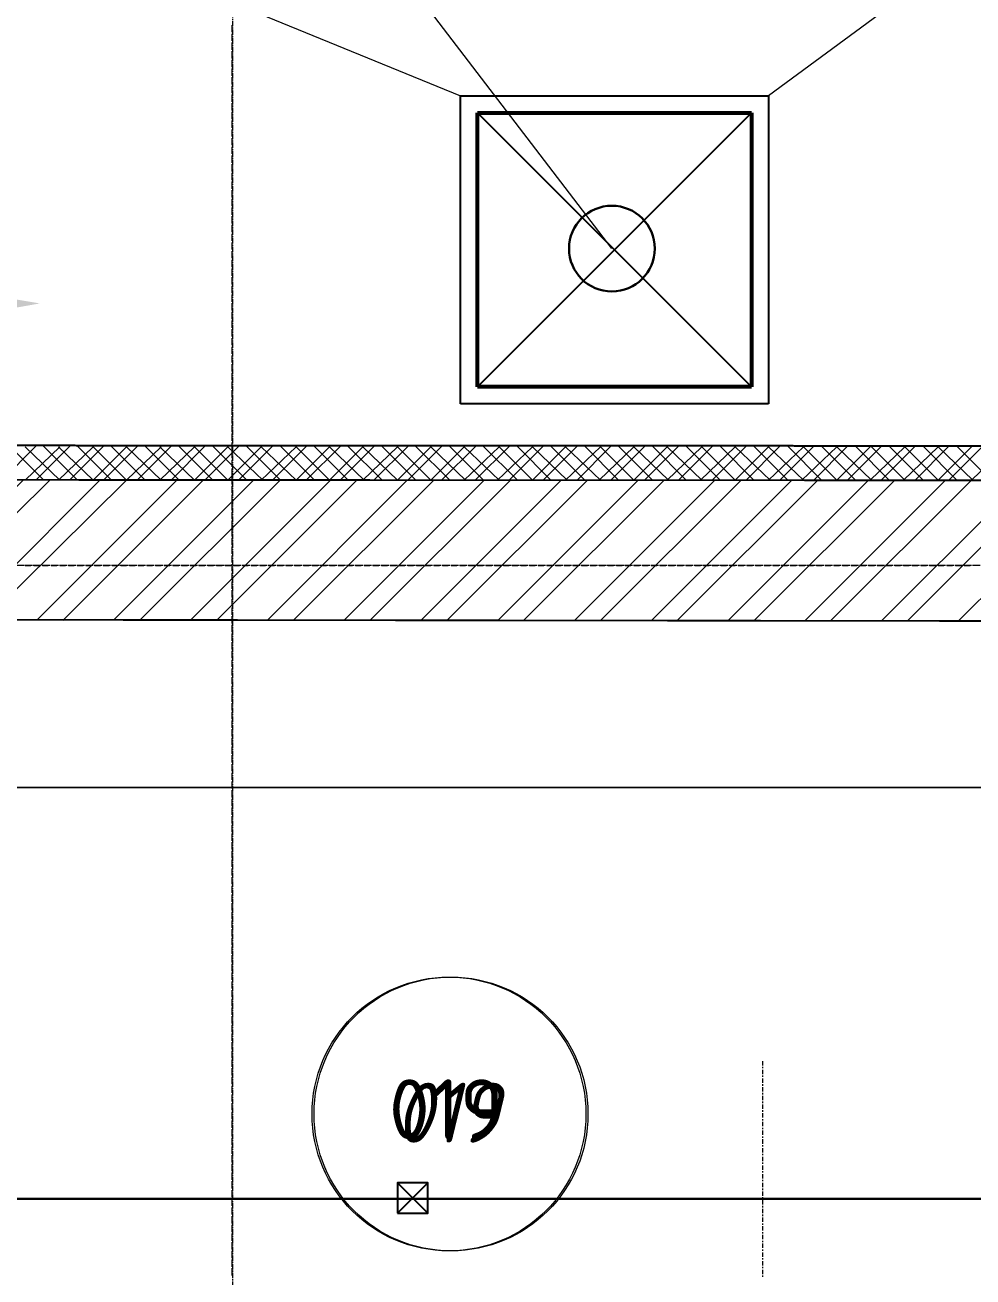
# Model space of a CAD drawing. Header units: millimetres. Extents: x -10178924 to 11692288, y -947381 to 58396.
# Drawn here: x 750201 to 752970, y -821520 to -817862 of the extents above; entities that cross this region are included whole.
import ezdxf

# ---------------------------------------------------------------- set-up
doc = ezdxf.new("R2010")
doc.units = ezdxf.units.MM
doc.linetypes.add('осевая', pattern=[50.8, 31.75, -6.35, 6.35, -6.35])
for name, color, linetype, lineweight in [('_0', 7, 'Continuous', 25), ('_канализация', 7, 'Continuous', 70), ('_шахты ВК', 8, 'Continuous', 53), ('PDF _0', 7, 'Continuous', 9), ('PDF _Разрезы', 7, 'Continuous', 9), ('PDF _Текст', 7, 'Continuous', 5), ('Отделка СТЕН', 6, 'Continuous', 13), ('Размеры осевые', 153, 'Continuous', 9), ('ТХ_Оборудование', 250, 'Continuous', 18), ('ШТРИХОВКА', 252, 'Continuous', 15)]:
    doc.layers.add(name, color=color, linetype=linetype, lineweight=lineweight)
for name, color, linetype in [('_надписи канализация', 7, 'Continuous'), ('PDF _PDF _Марки помещений', 5, 'Continuous'), ('PDF _PDF _Разрезы', 7, 'Continuous'), ('PDF _ВК_В1', 5, 'Continuous'), ('PDF _Марки помещений', 5, 'Continuous'), ('PDF _Отделка СТЕН', 6, 'Continuous'), ('PDF _Стены внутр.1', 7, 'Continuous'), ('ИОС_Приямки ВК', 250, 'Continuous'), ('Стены внутр.1', 7, 'Continuous')]:
    doc.layers.add(name, color=color, linetype=linetype)
doc.layers.add('PDF _Размеры осевые', color=7, linetype='Continuous', true_color=0x5d6970)
doc.layers.add('PDF _штриховка', color=7, linetype='Continuous', true_color=0x95834a)
doc.styles.add('ISOCPEUR', font='isocpeui.ttf', dxfattribs={"width": 0.9})
doc.styles.add('PDF ISOCPEUR', font='isocpeur.ttf')

# ---------------------------------------------------------------- blocks, each defined once
blk = doc.blocks.new('A$C5282721b')
at = {"layer": 'Отделка СТЕН', "true_color": 0x000000, "transparency": 33554687}
h = blk.add_hatch(dxfattribs=at)
h.set_pattern_fill('ANSI37', color=18, scale=22, angle=-90)
h.set_pattern_definition([(315, (-17446.33, 108538.816), (49.39141, 49.39141), []), (45, (-17446.33, 108538.816), (-49.39141, 49.39141), [])])
h.paths.add_polyline_path([(26592.373, -32428.119), (25753.823, -32428.119), (17403.142, -32428.119), (17403.142, -38395.958), (26591.954, -38400.464), (26591.961, -38300.463), (17503.142, -38296.007), (17503.142, -32528.119), (25753.823, -32528.119), (26592.366, -32528.119)])
h.paths.add_polyline_path([(28638.33, -32428.119), (27792.557, -32428.119), (26592.373, -32428.119), (26592.366, -32528.119), (28638.33, -32528.119)])
h.paths.add_polyline_path([(36484.836, -38082.681), (36383.118, -38082.906), (36381.494, -38305.263), (26591.961, -38300.463), (26591.954, -38400.464), (36480.32, -38405.312)])
at = {"layer": 'ШТРИХОВКА', "ltscale": 100, "true_color": 0x000000, "transparency": 33554687}
h = blk.add_hatch(dxfattribs=at)
h.set_pattern_fill('ANSI31', color=18, scale=50)
h.set_pattern_definition([(45, (-79853.19, 25128.16), (-112.2532, 112.2532), [])])
edge = h.paths.add_edge_path()
edge.add_line((36498.921, -37009.188), (36898.882, -37014.787))
edge.add_line((36898.882, -37014.787), (36964.029, -32428.119))
edge.add_line((36964.029, -32428.119), (37032.722, -32428.119))
edge.add_line((37032.722, -32428.119), (37032.722, -30586.036))
edge.add_line((37032.722, -30586.036), (38904.657, -30586.036))
edge.add_line((38904.657, -30586.036), (38902.425, -30898.17))
edge.add_line((38902.425, -30898.17), (39152.455, -30898.17))
edge.add_line((39152.455, -30898.17), (39154.793, -30586.036))
edge.add_line((39154.793, -30586.036), (41035.118, -30586.036))
edge.add_line((41035.118, -30586.036), (41035.118, -30412.839))
edge.add_line((41035.118, -30412.839), (41035.118, -30026.036))
edge.add_line((41035.118, -30026.036), (36472.722, -30026.036))
edge.add_line((36472.722, -30026.036), (36472.722, -31868.119))
edge.add_line((36472.722, -31868.119), (30542.101, -31868.119))
edge.add_line((30542.101, -31868.119), (30542.101, -32424.051))
edge.add_line((30542.101, -32424.051), (36563.99, -32428.119))
edge.add_line((36563.99, -32428.119), (36498.921, -37066.477))
h.paths.add_polyline_path([(25192.811, -31868.119), (17563.142, -31868.119), (17563.142, -30066.63), (12841.199, -30066.63), (12841.199, -31868.119), (7024.898, -31868.119), (7024.898, -31969.641), (7024.898, -32428.119), (13001.199, -32428.119), (13001.199, -38443.071), (10379.676, -38473.857), (10379.676, -38873.885), (13001.199, -38843.098), (13401.199, -38838.401), (13401.199, -32428.119), (13401.199, -30626.63), (17003.142, -30626.63), (17003.142, -32428.119), (17003.142, -38795.762), (36871.442, -38820.294), (36872.104, -38529.718), (36884.044, -38081.988), (36484.836, -38082.681), (36480.32, -38405.312), (17403.142, -38395.958), (17403.142, -32428.119), (25753.823, -32428.119), (25753.823, -31968.119)])
at = {"color": 18, "lineweight": 0, "ltscale": 100, "true_color": 0x000000, "transparency": 33554687}
for p, q in [((17503.142, -32528.119), (29114.197, -37278.249)), ((17503.142, -32528.119), (29114.197, -37278.249)), ((36462.577, -32528.119), (30014.197, -37278.249)), ((36462.577, -32528.119), (30014.197, -37278.249))]:
    blk.add_line(p, q, dxfattribs=at)
at = {"layer": '_0', "color": 250, "transparency": 33554687}
for p, q in [((29114.197, -37278.249), (30014.197, -37278.249)), ((29114.197, -38178.249), (29114.197, -37278.249)), ((30014.197, -37278.249), (30014.197, -38178.249)), ((29164.197, -37328.249), (29964.197, -37328.249)), ((29164.197, -38128.249), (29164.197, -37328.249)), ((29164.197, -38128.249), (29964.197, -37328.249)), ((29164.197, -37328.249), (29964.197, -38128.249)), ((29964.197, -37328.249), (29964.197, -38128.249)), ((29964.197, -38128.249), (29164.197, -38128.249)), ((30014.197, -38178.249), (29114.197, -38178.249))]:
    blk.add_line(p, q, dxfattribs=at)
at = {"layer": '_0', "transparency": 33554687}
for p, q in [((29164.197, -37328.249), (29964.197, -37328.249)), ((29164.197, -38128.249), (29164.197, -37328.249)), ((29164.197, -37328.249), (29964.197, -37328.249)), ((29164.197, -38128.249), (29164.197, -37328.249)), ((29164.197, -37328.249), (29964.197, -37328.249)), ((29164.197, -38128.249), (29164.197, -37328.249)), ((29964.197, -37328.249), (29964.197, -38128.249)), ((29964.197, -37328.249), (29964.197, -38128.249)), ((29964.197, -37328.249), (29964.197, -38128.249)), ((29964.197, -38128.249), (29164.197, -38128.249)), ((29964.197, -38128.249), (29164.197, -38128.249)), ((29964.197, -38128.249), (29164.197, -38128.249)), ((29964.197, -38128.249), (29164.197, -38128.249)), ((29964.197, -38128.249), (29164.197, -38128.249))]:
    blk.add_line(p, q, dxfattribs=at)
at = {"layer": '_0', "color": 8, "transparency": 33554687}
for p, q in [((29164.197, -37328.249), (29964.197, -37328.249)), ((29164.197, -38128.249), (29164.197, -37328.249)), ((29164.197, -37328.249), (29964.197, -37328.249)), ((29164.197, -38128.249), (29164.197, -37328.249)), ((29964.197, -37328.249), (29964.197, -38128.249)), ((29964.197, -37328.249), (29964.197, -38128.249)), ((29964.197, -38128.249), (29164.197, -38128.249)), ((29964.197, -38128.249), (29164.197, -38128.249))]:
    blk.add_line(p, q, dxfattribs=at)
at = {"layer": '_канализация', "color": 7, "lineweight": 30, "ltscale": 100, "transparency": 33554687}
blk.add_circle((29556.862, -37724.846), 125.235, dxfattribs=at)
blk.add_circle((29556.862, -37724.846), 125.235, dxfattribs=at)
blk.add_circle((29556.862, -37724.846), 125.235, dxfattribs=at)
blk.add_circle((29556.862, -37724.846), 125.235, dxfattribs=at)
blk.add_circle((29556.862, -37724.846), 125.235, dxfattribs=at)
blk.add_circle((29556.862, -37724.846), 125.235, dxfattribs=at)
at = {"layer": '_надписи канализация', "transparency": 33554687}
blk.add_line((29964.197, -38128.249), (29164.197, -38128.249), dxfattribs=at)
blk.add_line((29964.197, -38128.249), (29164.197, -38128.249), dxfattribs=at)
blk.add_line((29964.197, -38128.249), (29164.197, -38128.249), dxfattribs=at)
blk.add_line((29964.197, -38128.249), (29164.197, -38128.249), dxfattribs=at)
at = {"layer": '_надписи канализация', "linetype": 'ByBlock', "lineweight": 13, "transparency": 33554687}
blk.add_lwpolyline([(29556.862, -37724.846), (26752.134, -34058.249)], dxfattribs=at)
blk.add_lwpolyline([(29556.862, -37724.846), (26752.134, -34058.249)], dxfattribs=at)
at = {"layer": '_шахты ВК', "transparency": 33554687}
for p, q in [((29164.197, -37328.249), (29964.197, -37328.249)), ((29164.197, -38128.249), (29164.197, -37328.249)), ((29164.197, -37328.249), (29964.197, -37328.249)), ((29164.197, -38128.249), (29164.197, -37328.249)), ((29164.197, -37328.249), (29964.197, -37328.249)), ((29164.197, -38128.249), (29164.197, -37328.249)), ((29164.197, -37328.249), (29964.197, -37328.249)), ((29164.197, -38128.249), (29164.197, -37328.249)), ((29964.197, -37328.249), (29964.197, -38128.249)), ((29964.197, -37328.249), (29964.197, -38128.249)), ((29964.197, -37328.249), (29964.197, -38128.249)), ((29964.197, -37328.249), (29964.197, -38128.249)), ((29964.197, -38128.249), (29164.197, -38128.249)), ((29964.197, -38128.249), (29164.197, -38128.249)), ((29964.197, -38128.249), (29164.197, -38128.249)), ((29964.197, -38128.249), (29164.197, -38128.249)), ((29964.197, -38128.249), (29164.197, -38128.249)), ((29964.197, -38128.249), (29164.197, -38128.249)), ((29964.197, -38128.249), (29164.197, -38128.249)), ((29964.197, -38128.249), (29164.197, -38128.249))]:
    blk.add_line(p, q, dxfattribs=at)
at = {"layer": '_шахты ВК', "color": 8, "transparency": 33554687}
for p, q in [((29164.197, -37328.249), (29964.197, -37328.249)), ((29164.197, -38128.249), (29164.197, -37328.249)), ((29164.197, -37328.249), (29964.197, -37328.249)), ((29164.197, -38128.249), (29164.197, -37328.249)), ((29164.197, -37328.249), (29964.197, -37328.249)), ((29164.197, -38128.249), (29164.197, -37328.249)), ((29164.197, -37328.249), (29964.197, -37328.249)), ((29164.197, -38128.249), (29164.197, -37328.249)), ((29964.197, -37328.249), (29964.197, -38128.249)), ((29964.197, -37328.249), (29964.197, -38128.249)), ((29964.197, -37328.249), (29964.197, -38128.249)), ((29964.197, -37328.249), (29964.197, -38128.249)), ((29964.197, -38128.249), (29164.197, -38128.249)), ((29964.197, -38128.249), (29164.197, -38128.249)), ((29964.197, -38128.249), (29164.197, -38128.249)), ((29964.197, -38128.249), (29164.197, -38128.249))]:
    blk.add_line(p, q, dxfattribs=at)
at = {"layer": 'PDF _Марки помещений', "color": 18, "lineweight": 9, "true_color": 0x000000, "transparency": 33554687}
blk.add_circle((29086.922, -40253.032), 400.064, dxfattribs=at)
at = {"layer": 'PDF _Разрезы', "color": 18, "lineweight": 9, "true_color": 0x000000, "transparency": 33554687}
blk.add_lwpolyline([(-11856.305, -39299.259), (62616.964, -39299.259)], dxfattribs=at)
at = {"layer": 'PDF _Разрезы', "transparency": 33554559}
blk.add_solid([(27885.775, -37885), (27386.239, -37973.901), (27386.239, -37800.333)], dxfattribs=at)
at = {"layer": 'ИОС_Приямки ВК', "color": 250, "transparency": 33554687}
for p, q in [((29114.197, -37278.249), (30014.197, -37278.249)), ((29114.197, -38178.249), (29114.197, -37278.249)), ((29114.197, -37278.249), (30014.197, -37278.249)), ((29114.197, -38178.249), (29114.197, -37278.249)), ((30014.197, -37278.249), (30014.197, -38178.249)), ((30014.197, -37278.249), (30014.197, -38178.249)), ((29164.197, -37328.249), (29964.197, -37328.249)), ((29164.197, -38128.249), (29164.197, -37328.249)), ((29164.197, -38128.249), (29964.197, -37328.249)), ((29164.197, -37328.249), (29964.197, -38128.249)), ((29164.197, -37328.249), (29964.197, -37328.249)), ((29164.197, -38128.249), (29164.197, -37328.249)), ((29164.197, -38128.249), (29964.197, -37328.249)), ((29164.197, -37328.249), (29964.197, -38128.249)), ((29964.197, -37328.249), (29964.197, -38128.249)), ((29964.197, -37328.249), (29964.197, -38128.249)), ((29964.197, -38128.249), (29164.197, -38128.249)), ((29964.197, -38128.249), (29164.197, -38128.249)), ((30014.197, -38178.249), (29114.197, -38178.249)), ((30014.197, -38178.249), (29114.197, -38178.249))]:
    blk.add_line(p, q, dxfattribs=at)
at = {"layer": 'Размеры осевые', "color": 251, "linetype": 'осевая', "ltscale": 0.5, "transparency": 33554687}
for p, q in [((28450, -58512.867), (28450, -4812.867)), ((-9750, -38650), (62308.109, -38650)), ((-9718.727, -38650), (61848.609, -38650)), ((-9718.727, -38650), (61848.609, -38650))]:
    blk.add_line(p, q, dxfattribs=at)
at = {"layer": 'Стены внутр.1', "color": 18, "linetype": 'Continuous', "true_color": 0x000000, "transparency": 33554687, "flags": 128}
for points in [[(36381.494, -38305.263), (17503.142, -38296.007)], [(36480.32, -38405.312), (17403.142, -38395.958)], [(17003.142, -38795.762), (36871.442, -38820.294)]]:
    blk.add_lwpolyline(points, dxfattribs=at)
at = {"layer": 'ТХ_Оборудование', "transparency": 33554687}
for p, q in [((29164.197, -37328.249), (29964.197, -37328.249)), ((29164.197, -38128.249), (29164.197, -37328.249)), ((29964.197, -37328.249), (29964.197, -38128.249)), ((29964.197, -38128.249), (29164.197, -38128.249))]:
    blk.add_line(p, q, dxfattribs=at)
at = {"layer": 'PDF _Марки помещений', "color": 18, "lineweight": 9, "true_color": 0x000000, "transparency": 33554687, "insert": (28923.949, -40336.747), "char_height": 175, "attachment_point": 7, "style": 'ISOCPEUR'}
blk.add_mtext('019', dxfattribs=at)

msp = doc.modelspace()

# ---------------------------------------------------------------- linework, layer by layer
at = {"layer": 'PDF _0', "lineweight": 25}
msp.add_lwpolyline([(751289.4, -821333.4), (751378.3, -821333.4), (751378.3, -821244.5), (751289.4, -821244.5)], close=True, dxfattribs=at)
for points in [[(751289.4, -821244.5), (751378.3, -821333.4)], [(751378.3, -821244.5), (751289.4, -821333.4)]]:
    msp.add_lwpolyline(points, dxfattribs=at)
at = {"layer": 'PDF _PDF _Марки помещений', "lineweight": 9}
msp.add_circle((751439.7, -821043.4), 400, dxfattribs=at)
at = {"layer": 'PDF _PDF _Разрезы', "lineweight": 9}
msp.add_lwpolyline([(710500.9, -820088.8), (784971.2, -820088.8)], dxfattribs=at)
at = {"layer": 'PDF _ВК_В1', "lineweight": 30}
msp.add_lwpolyline([(777942.6, -821308), (777942.6, -821291), (747493.3, -821291), (723334.4, -821291)], dxfattribs=at)
at = {"layer": 'PDF _Отделка СТЕН', "lineweight": 13}
for points in [[(750201.4, -819093.9), (750303, -819191.3)], [(750201.4, -819191.3), (750303, -819093.9)], [(750298.8, -819093.9), (750400.3, -819191.3)], [(750298.8, -819191.3), (750400.3, -819093.9)], [(750400.3, -819093.9), (750497.7, -819191.3)], [(750400.3, -819191.3), (750497.7, -819093.9)], [(750497.7, -819093.9), (750599.3, -819191.3)], [(750497.7, -819191.3), (750599.3, -819093.9)], [(750595.1, -819093.9), (750696.7, -819191.3)], [(750595.1, -819191.3), (750696.7, -819093.9)], [(750696.7, -819093.9), (750794, -819191.3)], [(750696.7, -819191.3), (750794, -819093.9)], [(750794.1, -819093.9), (750895.6, -819191.3)], [(750794.1, -819191.3), (750891.4, -819093.9)], [(750891.4, -819093.9), (750993, -819191.3)], [(750891.4, -819191.3), (750993, -819093.9)], [(750993, -819093.9), (751090.4, -819191.3)], [(750993, -819191.3), (751090.4, -819093.9)], [(751090.4, -819093.9), (751192, -819191.3)], [(751090.4, -819191.3), (751187.8, -819093.9)], [(751187.8, -819093.9), (751289.4, -819191.3)], [(751187.8, -819191.3), (751289.4, -819093.9)], [(751289.4, -819093.9), (751386.7, -819191.3)], [(751289.4, -819191.3), (751386.7, -819093.9)], [(751386.7, -819093.9), (751488.3, -819191.3)], [(751386.7, -819191.3), (751484.1, -819093.9)], [(751484.1, -819093.9), (751585.7, -819191.3)], [(751484.1, -819191.3), (751585.7, -819093.9)], [(751581.5, -819191.3), (751683.1, -819093.9)], [(751585.7, -819093.9), (751683.1, -819191.3)], [(751683.1, -819093.9), (751784.7, -819191.3)], [(751683.1, -819191.3), (751780.4, -819093.9)], [(751780.4, -819093.9), (751882, -819191.3)], [(751780.4, -819191.3), (751882, -819093.9)], [(751877.8, -819191.3), (751979.4, -819093.9)], [(751882, -819093.9), (751979.4, -819191.3)], [(751979.4, -819093.9), (752081, -819191.3)], [(751979.4, -819191.3), (752076.8, -819093.9)], [(752076.8, -819093.9), (752178.4, -819191.3)], [(752076.8, -819191.3), (752178.4, -819093.9)], [(752174.1, -819191.3), (752275.7, -819093.9)], [(752178.4, -819093.9), (752275.7, -819191.3)], [(752275.7, -819093.9), (752377.3, -819191.3)], [(752275.7, -819191.3), (752373.1, -819093.9)], [(752373.1, -819093.9), (752474.7, -819191.3)], [(752373.1, -819191.3), (752474.7, -819093.9)], [(752470.5, -819191.3), (752572.1, -819093.9)], [(752474.7, -819093.9), (752572.1, -819191.3)], [(752572.1, -819093.9), (752673.7, -819191.3)], [(752572.1, -819191.3), (752669.4, -819093.9)], [(752669.4, -819191.3), (752771, -819093.9)], [(752673.7, -819093.9), (752771, -819191.3)], [(752766.8, -819191.3), (752868.4, -819093.9)], [(752771, -819093.9), (752868.4, -819191.3)], [(752868.4, -819093.9), (752970, -819191.3)], [(752868.4, -819191.3), (752965.8, -819093.9)], [(752965.8, -819191.3), (753067.4, -819093.9)]]:
    msp.add_lwpolyline(points, dxfattribs=at)
at = {"layer": 'PDF _Размеры осевые', "lineweight": 9}
for points in [[(750806.8, -817883.2), (750806.8, -817866.2), (750806.8, -817862)], [(750806.8, -817908.6), (750806.8, -817891.6), (750806.8, -817887.4)], [(750806.8, -817934), (750806.8, -817917), (750806.8, -817912.8)], [(750806.8, -817959.4), (750806.8, -817942.4), (750806.8, -817938.2)], [(750806.8, -817984.8), (750806.8, -817967.8), (750806.8, -817963.6)], [(750806.8, -818010.2), (750806.8, -817993.2), (750806.8, -817989)], [(750806.8, -818035.6), (750806.8, -818018.6), (750806.8, -818014.4)], [(750806.8, -818061), (750806.8, -818044), (750806.8, -818039.8)], [(750806.8, -818086.4), (750806.8, -818069.4), (750806.8, -818065.2)], [(750806.8, -818111.8), (750806.8, -818094.8), (750806.8, -818090.6)], [(750806.8, -818137.2), (750806.8, -818120.2), (750806.8, -818116)], [(750806.8, -818162.6), (750806.8, -818145.6), (750806.8, -818141.4)], [(750806.8, -818188), (750806.8, -818171), (750806.8, -818166.8)], [(750806.8, -818213.4), (750806.8, -818196.4), (750806.8, -818192.2)], [(750806.8, -818238.8), (750806.8, -818221.8), (750806.8, -818217.6)], [(750806.8, -818264.2), (750806.8, -818247.2), (750806.8, -818243)], [(750806.8, -818289.6), (750806.8, -818272.6), (750806.8, -818268.4)], [(750806.8, -818315), (750806.8, -818298), (750806.8, -818293.8)], [(750806.8, -818340.4), (750806.8, -818323.4), (750806.8, -818319.2)], [(750806.8, -818365.8), (750806.8, -818348.8), (750806.8, -818344.6)], [(750806.8, -818391.2), (750806.8, -818374.2), (750806.8, -818370)], [(750806.8, -818416.6), (750806.8, -818399.6), (750806.8, -818395.4)], [(750806.8, -818442), (750806.8, -818425), (750806.8, -818420.8)], [(750806.8, -818467.4), (750806.8, -818450.4), (750806.8, -818446.2)], [(750806.8, -818492.8), (750806.8, -818475.8), (750806.8, -818471.6)], [(750806.8, -818518.2), (750806.8, -818501.2), (750806.8, -818497)], [(750806.8, -818543.6), (750806.8, -818526.6), (750806.8, -818522.4)], [(750806.8, -818569), (750806.8, -818552), (750806.8, -818547.8)], [(750806.8, -818594.4), (750806.8, -818577.4), (750806.8, -818573.2)], [(750806.8, -818619.8), (750806.8, -818602.8), (750806.8, -818598.6)], [(750806.8, -818645.2), (750806.8, -818628.2), (750806.8, -818624)], [(750806.8, -818670.6), (750806.8, -818653.6), (750806.8, -818649.4)], [(750806.8, -818696), (750806.8, -818679), (750806.8, -818674.8)], [(750806.8, -818721.4), (750806.8, -818704.4), (750806.8, -818700.2)], [(750806.8, -818746.8), (750806.8, -818729.9), (750806.8, -818725.6)], [(750806.8, -818772.2), (750806.8, -818755.2), (750806.8, -818751)], [(750806.8, -818797.6), (750806.8, -818780.6), (750806.8, -818776.4)], [(750806.8, -818823), (750806.8, -818806), (750806.8, -818801.8)], [(750806.8, -818848.4), (750806.8, -818831.4), (750806.8, -818827.2)], [(750806.8, -818873.8), (750806.8, -818856.9), (750806.8, -818852.6)], [(750806.8, -818899.2), (750806.8, -818882.2), (750806.8, -818878)], [(750806.8, -818924.6), (750806.8, -818907.7), (750806.8, -818903.4)], [(750806.8, -818950), (750806.8, -818933), (750806.8, -818928.8)], [(750806.8, -818975.4), (750806.8, -818958.5), (750806.8, -818954.2)], [(750806.8, -819000.8), (750806.8, -818983.9), (750806.8, -818979.6)], [(750806.8, -819026.2), (750806.8, -819009.3), (750806.8, -819005)], [(750806.8, -819051.6), (750806.8, -819034.7), (750806.8, -819030.4)], [(750806.8, -819077), (750806.8, -819060.1), (750806.8, -819055.8)], [(750806.8, -819102.4), (750806.8, -819085.5), (750806.8, -819081.2)], [(750806.8, -819127.8), (750806.8, -819110.9), (750806.8, -819106.6)], [(750806.8, -819153.2), (750806.8, -819136.3), (750806.8, -819132)], [(750806.8, -819178.6), (750806.8, -819161.7), (750806.8, -819157.4)], [(750806.8, -819204), (750806.8, -819187.1), (750806.8, -819182.8)], [(750806.8, -819229.4), (750806.8, -819212.5), (750806.8, -819208.2)], [(750806.8, -819254.8), (750806.8, -819237.9), (750806.8, -819233.6)], [(750806.8, -819280.2), (750806.8, -819263.3), (750806.8, -819259)], [(750806.8, -819305.6), (750806.8, -819288.7), (750806.8, -819284.4)], [(750806.8, -819331), (750806.8, -819314.1), (750806.8, -819309.8)], [(750806.8, -819356.4), (750806.8, -819339.5), (750806.8, -819335.2)], [(750806.8, -819381.8), (750806.8, -819364.9), (750806.8, -819360.6)], [(750806.8, -819407.2), (750806.8, -819390.3), (750806.8, -819386)], [(750806.8, -819432.6), (750806.8, -819415.7), (750806.8, -819411.4)], [(750201.4, -819441.1), (750218.3, -819441.1)], [(750222.5, -819441.1), (750222.5, -819441.1)], [(750226.8, -819441.1), (750243.7, -819441.1)], [(750247.9, -819441.1), (750247.9, -819441.1)], [(750252.2, -819441.1), (750269.1, -819441.1)], [(750273.3, -819441.1), (750273.3, -819441.1)], [(750277.6, -819441.1), (750294.5, -819441.1)], [(750298.8, -819441.1), (750298.8, -819441.1)], [(750303, -819441.1), (750319.9, -819441.1)], [(750324.1, -819441.1), (750324.1, -819441.1)], [(750328.4, -819441.1), (750345.3, -819441.1)], [(750349.5, -819441.1), (750349.5, -819441.1)], [(750353.8, -819441.1), (750370.7, -819441.1)], [(750374.9, -819441.1), (750374.9, -819441.1)], [(750379.2, -819441.1), (750396.1, -819441.1)], [(750400.3, -819441.1), (750400.3, -819441.1)], [(750404.6, -819441.1), (750421.5, -819441.1)], [(750425.8, -819441.1), (750425.8, -819441.1)], [(750430, -819441.1), (750446.9, -819441.1)], [(750451.1, -819441.1), (750451.1, -819441.1)], [(750455.4, -819441.1), (750472.3, -819441.1)], [(750476.5, -819441.1), (750476.5, -819441.1)], [(750480.8, -819441.1), (750497.7, -819441.1)], [(750501.9, -819441.1), (750501.9, -819441.1)], [(750506.2, -819441.1), (750523.1, -819441.1)], [(750527.4, -819441.1), (750527.4, -819441.1)], [(750531.6, -819441.1), (750548.5, -819441.1)], [(750552.8, -819441.1), (750552.8, -819441.1)], [(750557, -819441.1), (750573.9, -819441.1)], [(750578.1, -819441.1), (750578.1, -819441.1)], [(750582.4, -819441.1), (750599.3, -819441.1)], [(750603.5, -819441.1), (750603.5, -819441.1)], [(750607.8, -819441.1), (750624.7, -819441.1)], [(750628.9, -819441.1), (750628.9, -819441.1)], [(750633.2, -819441.1), (750650.1, -819441.1)], [(750654.4, -819441.1), (750654.4, -819441.1)], [(750658.6, -819441.1), (750675.5, -819441.1)], [(750679.8, -819441.1), (750679.8, -819441.1)], [(750684, -819441.1), (750700.9, -819441.1)], [(750705.1, -819441.1), (750705.1, -819441.1)], [(750709.4, -819441.1), (750726.3, -819441.1)], [(750730.6, -819441.1), (750730.6, -819441.1)], [(750734.8, -819441.1), (750751.7, -819441.1)], [(750756, -819441.1), (750756, -819441.1)], [(750760.2, -819441.1), (750777.1, -819441.1)], [(750781.4, -819441.1), (750781.4, -819441.1)], [(750785.6, -819441.1), (750802.5, -819441.1)], [(750806.8, -819458), (750806.8, -819441.1), (750806.8, -819436.8)], [(750806.8, -819441.1), (750806.8, -819441.1)], [(750811, -819441.1), (750827.9, -819441.1)], [(750832.1, -819441.1), (750832.1, -819441.1)], [(750836.4, -819441.1), (750853.3, -819441.1)], [(750857.6, -819441.1), (750857.6, -819441.1)], [(750861.8, -819441.1), (750878.7, -819441.1)], [(750883, -819441.1), (750883, -819441.1)], [(750887.2, -819441.1), (750904.1, -819441.1)], [(750908.4, -819441.1), (750908.4, -819441.1)], [(750912.6, -819441.1), (750929.5, -819441.1)], [(750933.8, -819441.1), (750933.8, -819441.1)], [(750938, -819441.1), (750954.9, -819441.1)], [(750959.2, -819441.1), (750959.2, -819441.1)], [(750963.4, -819441.1), (750980.3, -819441.1)], [(750984.6, -819441.1), (750984.6, -819441.1)], [(750988.8, -819441.1), (751005.7, -819441.1)], [(751010, -819441.1), (751010, -819441.1)], [(751014.2, -819441.1), (751031.1, -819441.1)], [(751035.4, -819441.1), (751035.4, -819441.1)], [(751039.6, -819441.1), (751056.5, -819441.1)], [(751060.8, -819441.1), (751060.8, -819441.1)], [(751065, -819441.1), (751081.9, -819441.1)], [(751086.2, -819441.1), (751086.2, -819441.1)], [(751090.4, -819441.1), (751107.3, -819441.1)], [(751111.6, -819441.1), (751111.6, -819441.1)], [(751115.8, -819441.1), (751132.7, -819441.1)], [(751137, -819441.1), (751137, -819441.1)], [(751141.2, -819441.1), (751158.1, -819441.1)], [(751162.4, -819441.1), (751162.4, -819441.1)], [(751166.6, -819441.1), (751183.5, -819441.1)], [(751187.8, -819441.1), (751187.8, -819441.1)], [(751192, -819441.1), (751208.9, -819441.1)], [(751213.2, -819441.1), (751213.2, -819441.1)], [(751217.4, -819441.1), (751234.3, -819441.1)], [(751238.6, -819441.1), (751238.6, -819441.1)], [(751242.8, -819441.1), (751259.7, -819441.1)], [(751264, -819441.1), (751264, -819441.1)], [(751268.2, -819441.1), (751285.1, -819441.1)], [(751289.4, -819441.1), (751289.4, -819441.1)], [(751293.6, -819441.1), (751310.5, -819441.1)], [(751314.8, -819441.1), (751314.8, -819441.1)], [(751319, -819441.1), (751335.9, -819441.1)], [(751340.2, -819441.1), (751340.2, -819441.1)], [(751344.4, -819441.1), (751361.3, -819441.1)], [(751365.6, -819441.1), (751365.6, -819441.1)], [(751369.8, -819441.1), (751386.7, -819441.1)], [(751391, -819441.1), (751391, -819441.1)], [(751395.2, -819441.1), (751412.1, -819441.1)], [(751416.4, -819441.1), (751416.4, -819441.1)], [(751420.6, -819441.1), (751437.5, -819441.1)], [(751441.8, -819441.1), (751441.8, -819441.1)], [(751446, -819441.1), (751462.9, -819441.1)], [(751467.2, -819441.1), (751467.2, -819441.1)], [(751471.4, -819441.1), (751488.3, -819441.1)], [(751492.6, -819441.1), (751492.6, -819441.1)], [(751496.8, -819441.1), (751513.7, -819441.1)], [(751518, -819441.1), (751518, -819441.1)], [(751522.2, -819441.1), (751539.1, -819441.1)], [(751543.4, -819441.1), (751543.4, -819441.1)], [(751547.6, -819441.1), (751564.5, -819441.1)], [(751568.8, -819441.1), (751568.8, -819441.1)], [(751573, -819441.1), (751589.9, -819441.1)], [(751594.2, -819441.1), (751594.2, -819441.1)], [(751598.4, -819441.1), (751615.3, -819441.1)], [(751619.6, -819441.1), (751619.6, -819441.1)], [(751623.8, -819441.1), (751640.7, -819441.1)], [(751645, -819441.1), (751645, -819441.1)], [(751649.2, -819441.1), (751666.1, -819441.1)], [(751670.4, -819441.1), (751670.4, -819441.1)], [(751674.6, -819441.1), (751691.5, -819441.1)], [(751695.8, -819441.1), (751695.8, -819441.1)], [(751700, -819441.1), (751716.9, -819441.1)], [(751721.2, -819441.1), (751721.2, -819441.1)], [(751725.4, -819441.1), (751742.3, -819441.1)], [(751746.6, -819441.1), (751746.6, -819441.1)], [(751750.8, -819441.1), (751767.7, -819441.1)], [(751772, -819441.1), (751772, -819441.1)], [(751776.2, -819441.1), (751793.1, -819441.1)], [(751797.4, -819441.1), (751797.4, -819441.1)], [(751801.6, -819441.1), (751818.5, -819441.1)], [(751822.8, -819441.1), (751822.8, -819441.1)], [(751827, -819441.1), (751843.9, -819441.1)], [(751848.2, -819441.1), (751848.2, -819441.1)], [(751852.4, -819441.1), (751869.3, -819441.1)], [(751873.6, -819441.1), (751873.6, -819441.1)], [(751877.8, -819441.1), (751894.7, -819441.1)], [(751899, -819441.1), (751899, -819441.1)], [(751903.2, -819441.1), (751920.1, -819441.1)], [(751924.4, -819441.1), (751924.4, -819441.1)], [(751928.6, -819441.1), (751945.5, -819441.1)], [(751949.8, -819441.1), (751949.8, -819441.1)], [(751954, -819441.1), (751970.9, -819441.1)], [(751975.2, -819441.1), (751975.2, -819441.1)], [(751979.4, -819441.1), (751996.3, -819441.1)], [(752000.6, -819441.1), (752000.6, -819441.1)], [(752004.8, -819441.1), (752021.7, -819441.1)], [(752026, -819441.1), (752026, -819441.1)], [(752030.2, -819441.1), (752047.1, -819441.1)], [(752051.4, -819441.1), (752051.4, -819441.1)], [(752055.6, -819441.1), (752072.5, -819441.1)], [(752076.8, -819441.1), (752076.8, -819441.1)], [(752081, -819441.1), (752097.9, -819441.1)], [(752102.2, -819441.1), (752102.2, -819441.1)], [(752106.4, -819441.1), (752123.3, -819441.1)], [(752127.6, -819441.1), (752127.6, -819441.1)], [(752131.8, -819441.1), (752148.7, -819441.1)], [(752153, -819441.1), (752153, -819441.1)], [(752157.2, -819441.1), (752174.1, -819441.1)], [(752178.4, -819441.1), (752178.4, -819441.1)], [(752182.6, -819441.1), (752199.5, -819441.1)], [(752203.8, -819441.1), (752203.8, -819441.1)], [(752208, -819441.1), (752224.9, -819441.1)], [(752229.2, -819441.1), (752229.2, -819441.1)], [(752233.4, -819441.1), (752250.3, -819441.1)], [(752254.6, -819441.1), (752254.6, -819441.1)], [(752258.8, -819441.1), (752275.7, -819441.1)], [(752280, -819441.1), (752280, -819441.1)], [(752284.2, -819441.1), (752301.1, -819441.1)], [(752305.4, -819441.1), (752305.4, -819441.1)], [(752309.6, -819441.1), (752326.5, -819441.1)], [(752330.8, -819441.1), (752330.8, -819441.1)], [(752335, -819441.1), (752351.9, -819441.1)], [(752356.2, -819441.1), (752356.2, -819441.1)], [(752360.4, -819441.1), (752377.3, -819441.1)], [(752381.6, -819441.1), (752381.6, -819441.1)], [(752385.8, -819441.1), (752402.7, -819441.1)], [(752407, -819441.1), (752407, -819441.1)], [(752411.2, -819441.1), (752428.1, -819441.1)], [(752432.4, -819441.1), (752432.4, -819441.1)], [(752436.6, -819441.1), (752453.5, -819441.1)], [(752457.8, -819441.1), (752457.8, -819441.1)], [(752462, -819441.1), (752478.9, -819441.1)], [(752483.2, -819441.1), (752483.2, -819441.1)], [(752487.4, -819441.1), (752504.3, -819441.1)], [(752508.6, -819441.1), (752508.6, -819441.1)], [(752512.8, -819441.1), (752529.7, -819441.1)], [(752534, -819441.1), (752534, -819441.1)], [(752538.2, -819441.1), (752555.1, -819441.1)], [(752559.4, -819441.1), (752559.4, -819441.1)], [(752563.6, -819441.1), (752580.5, -819441.1)], [(752584.8, -819441.1), (752584.8, -819441.1)], [(752589, -819441.1), (752605.9, -819441.1)], [(752610.2, -819441.1), (752610.2, -819441.1)], [(752614.4, -819441.1), (752631.3, -819441.1)], [(752635.6, -819441.1), (752635.6, -819441.1)], [(752639.8, -819441.1), (752656.7, -819441.1)], [(752661, -819441.1), (752661, -819441.1)], [(752665.2, -819441.1), (752682.1, -819441.1)], [(752686.4, -819441.1), (752686.4, -819441.1)], [(752690.6, -819441.1), (752707.5, -819441.1)], [(752711.8, -819441.1), (752711.8, -819441.1)], [(752716, -819441.1), (752732.9, -819441.1)], [(752737.2, -819441.1), (752737.2, -819441.1)], [(752741.4, -819441.1), (752758.3, -819441.1)], [(752762.6, -819441.1), (752762.6, -819441.1)], [(752766.8, -819441.1), (752783.7, -819441.1)], [(752788, -819441.1), (752788, -819441.1)], [(752792.2, -819441.1), (752809.1, -819441.1)], [(752813.4, -819441.1), (752813.4, -819441.1)], [(752817.6, -819441.1), (752834.5, -819441.1)], [(752838.8, -819441.1), (752838.8, -819441.1)], [(752843, -819441.1), (752859.9, -819441.1)], [(752864.2, -819441.1), (752864.2, -819441.1)], [(752868.4, -819441.1), (752885.3, -819441.1)], [(752889.6, -819441.1), (752889.6, -819441.1)], [(752893.8, -819441.1), (752910.7, -819441.1)], [(752915, -819441.1), (752915, -819441.1)], [(752919.2, -819441.1), (752936.1, -819441.1)], [(752940.4, -819441.1), (752940.4, -819441.1)], [(752944.6, -819441.1), (752961.5, -819441.1)], [(752965.8, -819441.1), (752965.8, -819441.1)], [(750806.8, -819483.4), (750806.8, -819466.5), (750806.8, -819462.2)], [(750806.8, -819508.8), (750806.8, -819491.9), (750806.8, -819487.6)], [(750806.8, -819534.2), (750806.8, -819517.3), (750806.8, -819513)], [(750806.8, -819559.6), (750806.8, -819542.7), (750806.8, -819538.4)], [(750806.8, -819585), (750806.8, -819568.1), (750806.8, -819563.8)], [(750806.8, -819610.4), (750806.8, -819593.5), (750806.8, -819589.2)], [(750806.8, -819635.8), (750806.8, -819618.9), (750806.8, -819614.6)], [(750806.8, -819661.2), (750806.8, -819644.3), (750806.8, -819640)], [(750806.8, -819686.6), (750806.8, -819669.7), (750806.8, -819665.4)], [(750806.8, -819712), (750806.8, -819695.1), (750806.8, -819690.8)], [(750806.8, -819737.4), (750806.8, -819720.5), (750806.8, -819716.2)], [(750806.8, -819762.8), (750806.8, -819745.9), (750806.8, -819741.6)], [(750806.8, -819788.2), (750806.8, -819771.3), (750806.8, -819767)], [(750806.8, -819813.6), (750806.8, -819796.7), (750806.8, -819792.4)], [(750806.8, -819839), (750806.8, -819822.1), (750806.8, -819817.8)], [(750806.8, -819864.4), (750806.8, -819847.5), (750806.8, -819843.2)], [(750806.8, -819889.8), (750806.8, -819872.9), (750806.8, -819868.6)], [(750806.8, -819915.2), (750806.8, -819898.3), (750806.8, -819894)], [(750806.8, -819940.6), (750806.8, -819923.7), (750806.8, -819919.4)], [(750806.8, -819966), (750806.8, -819949.1), (750806.8, -819944.8)], [(750806.8, -819991.4), (750806.8, -819974.5), (750806.8, -819970.2)], [(750806.8, -820016.8), (750806.8, -819999.9), (750806.8, -819995.6)], [(750806.8, -820042.2), (750806.8, -820025.3), (750806.8, -820021)], [(750806.8, -820067.6), (750806.8, -820050.7), (750806.8, -820046.4)], [(750806.8, -820093), (750806.8, -820076.1), (750806.8, -820071.8)], [(750806.8, -820118.4), (750806.8, -820101.5), (750806.8, -820097.2)], [(750806.8, -820143.8), (750806.8, -820126.9), (750806.8, -820122.6)], [(750806.8, -820169.2), (750806.8, -820152.3), (750806.8, -820148)], [(750806.8, -820194.6), (750806.8, -820177.7), (750806.8, -820173.4)], [(750806.8, -820220), (750806.8, -820203.1), (750806.8, -820198.8)], [(750806.8, -820245.4), (750806.8, -820228.5), (750806.8, -820224.2)], [(750806.8, -820270.8), (750806.8, -820253.9), (750806.8, -820249.6)], [(750806.8, -820296.2), (750806.8, -820279.3), (750806.8, -820275)], [(750806.8, -820321.6), (750806.8, -820304.7), (750806.8, -820300.4)], [(750806.8, -820347), (750806.8, -820330.1), (750806.8, -820325.8)], [(750806.8, -820372.4), (750806.8, -820355.5), (750806.8, -820351.2)], [(750806.8, -820397.8), (750806.8, -820380.9), (750806.8, -820376.6)], [(750806.8, -820423.2), (750806.8, -820406.3), (750806.8, -820402)], [(750806.8, -820448.6), (750806.8, -820431.7), (750806.8, -820427.4)], [(750806.8, -820474), (750806.8, -820457.1), (750806.8, -820452.8)], [(750806.8, -820499.4), (750806.8, -820482.5), (750806.8, -820478.2)], [(750806.8, -820524.8), (750806.8, -820507.9), (750806.8, -820503.6)], [(750806.8, -820550.2), (750806.8, -820533.3), (750806.8, -820529)], [(750806.8, -820575.6), (750806.8, -820558.7), (750806.8, -820554.4)], [(750806.8, -820601), (750806.8, -820584.1), (750806.8, -820579.8)], [(750806.8, -820626.4), (750806.8, -820609.5), (750806.8, -820605.2)], [(750806.8, -820651.8), (750806.8, -820634.9), (750806.8, -820630.6)], [(750806.8, -820677.2), (750806.8, -820660.3), (750806.8, -820656)], [(750806.8, -820702.6), (750806.8, -820685.7), (750806.8, -820681.4)], [(750806.8, -820728), (750806.8, -820711.1), (750806.8, -820706.8)], [(750806.8, -820753.4), (750806.8, -820736.5), (750806.8, -820732.2)], [(750806.8, -820778.8), (750806.8, -820761.9), (750806.8, -820757.6)], [(750806.8, -820804.2), (750806.8, -820787.3), (750806.8, -820783)], [(750806.8, -820829.6), (750806.8, -820812.7), (750806.8, -820808.4)], [(750806.8, -820855), (750806.8, -820838.1), (750806.8, -820833.8)], [(750806.8, -820880.4), (750806.8, -820863.5), (750806.8, -820859.2)], [(750806.8, -820905.8), (750806.8, -820888.9), (750806.8, -820884.6)], [(750806.8, -820931.2), (750806.8, -820914.3), (750806.8, -820910)], [(752356.2, -820901.6), (752356.2, -820888.9)], [(752356.2, -820910), (752356.2, -820905.8)], [(750806.8, -820956.6), (750806.8, -820939.7), (750806.8, -820935.4)], [(752356.2, -820927), (752356.2, -820914.3)], [(752356.2, -820935.4), (752356.2, -820931.2)], [(752356.2, -820952.4), (752356.2, -820939.7)], [(750806.8, -820982), (750806.8, -820965.1), (750806.8, -820960.8)], [(752356.2, -820960.8), (752356.2, -820956.6)], [(752356.2, -820977.8), (752356.2, -820965.1)], [(752356.2, -820986.2), (752356.2, -820982)], [(750806.8, -821007.4), (750806.8, -820990.5), (750806.8, -820986.2)], [(750806.8, -821032.8), (750806.8, -821015.9), (750806.8, -821011.6)], [(752356.2, -821003.2), (752356.2, -820990.5)], [(752356.2, -821011.6), (752356.2, -821007.4)], [(752356.2, -821028.6), (752356.2, -821015.9)], [(750806.8, -821058.2), (750806.8, -821041.3), (750806.8, -821037)], [(752356.2, -821037), (752356.2, -821032.8)], [(752356.2, -821054), (752356.2, -821041.3)], [(752356.2, -821062.4), (752356.2, -821058.2)], [(750806.8, -821083.6), (750806.8, -821066.7), (750806.8, -821062.4)], [(750806.8, -821109), (750806.8, -821092.1), (750806.8, -821087.8)], [(752356.2, -821079.4), (752356.2, -821066.7)], [(752356.2, -821087.8), (752356.2, -821083.6)], [(752356.2, -821104.8), (752356.2, -821092.1)], [(750806.8, -821134.4), (750806.8, -821117.5), (750806.8, -821113.2)], [(752356.2, -821113.2), (752356.2, -821109)], [(752356.2, -821130.2), (752356.2, -821117.5)], [(750806.8, -821159.8), (750806.8, -821142.9), (750806.8, -821138.6)], [(750806.8, -821185.2), (750806.8, -821168.3), (750806.8, -821164)], [(752356.2, -821138.6), (752356.2, -821134.4)], [(752356.2, -821155.6), (752356.2, -821142.9)], [(752356.2, -821164), (752356.2, -821159.8)], [(752356.2, -821181), (752356.2, -821168.3)], [(750806.8, -821210.6), (750806.8, -821193.7), (750806.8, -821189.4)], [(752356.2, -821189.4), (752356.2, -821185.2)], [(752356.2, -821206.4), (752356.2, -821193.7)], [(750806.8, -821236), (750806.8, -821219.1), (750806.8, -821214.8)], [(750806.8, -821261.4), (750806.8, -821244.5), (750806.8, -821240.2)], [(752356.2, -821214.8), (752356.2, -821210.6)], [(752356.2, -821231.8), (752356.2, -821219.1)], [(752356.2, -821240.2), (752356.2, -821236)], [(750806.8, -821286.8), (750806.8, -821269.9), (750806.8, -821265.6)], [(752356.2, -821257.2), (752356.2, -821244.5)], [(752356.2, -821265.6), (752356.2, -821261.4)], [(752356.2, -821282.6), (752356.2, -821269.9)], [(750806.8, -821312.2), (750806.8, -821295.3), (750806.8, -821291)], [(752356.2, -821291), (752356.2, -821286.8)], [(752356.2, -821308), (752356.2, -821295.3)], [(752356.2, -821316.4), (752356.2, -821312.2)], [(750806.8, -821337.6), (750806.8, -821320.7), (750806.8, -821316.4)], [(750806.8, -821363), (750806.8, -821346.1), (750806.8, -821341.8)], [(752356.2, -821333.4), (752356.2, -821320.7)], [(752356.2, -821341.8), (752356.2, -821337.6)], [(752356.2, -821358.8), (752356.2, -821346.1)], [(750806.8, -821388.4), (750806.8, -821371.5), (750806.8, -821367.2)], [(752356.2, -821367.2), (752356.2, -821363)], [(752356.2, -821384.2), (752356.2, -821371.5)], [(750806.8, -821413.8), (750806.8, -821396.9), (750806.8, -821392.6)], [(750806.8, -821439.2), (750806.8, -821422.3), (750806.8, -821418)], [(752356.2, -821392.6), (752356.2, -821388.4)], [(752356.2, -821409.6), (752356.2, -821396.9)], [(752356.2, -821418), (752356.2, -821413.8)], [(752356.2, -821435), (752356.2, -821422.3)], [(750806.8, -821464.6), (750806.8, -821447.7), (750806.8, -821443.4)], [(752356.2, -821443.4), (752356.2, -821439.2)], [(752356.2, -821460.4), (752356.2, -821447.7)], [(750806.8, -821490), (750806.8, -821473.1), (750806.8, -821468.8)], [(750806.8, -821515.4), (750806.8, -821498.5), (750806.8, -821494.2)], [(752356.2, -821468.8), (752356.2, -821464.6)], [(752356.2, -821485.8), (752356.2, -821473.1)], [(752356.2, -821494.2), (752356.2, -821490)], [(752356.2, -821511.2), (752356.2, -821498.5)], [(752356.2, -821519.6), (752356.2, -821515.4)]]:
    msp.add_lwpolyline(points, dxfattribs=at)
at = {"layer": 'PDF _Стены внутр.1', "lineweight": 25}
for points in [[(758735.8, -819093.9), (739860, -819085.5)], [(758837.4, -819195.5), (739758.4, -819187.1)], [(739359.7, -819585), (759226.1, -819610.4), (759226.1, -819322.5)]]:
    msp.add_lwpolyline(points, dxfattribs=at)
at = {"layer": 'PDF _штриховка', "color": 251, "lineweight": 5, "true_color": 0x636466}
for points in [[(749862.7, -819597.7), (750273.3, -819191.3)], [(750087.1, -819597.7), (750497.7, -819191.3)], [(750311.4, -819601.9), (750722.1, -819191.3)], [(750535.8, -819601.9), (750946.4, -819191.3)], [(750760.2, -819601.9), (751170.8, -819191.3)], [(750984.6, -819601.9), (751395.2, -819191.3)], [(751208.9, -819601.9), (751619.5, -819191.3)], [(751433.3, -819601.9), (751843.9, -819191.3)], [(751657.7, -819601.9), (752068.3, -819191.3)], [(751882, -819601.9), (752292.6, -819191.3)], [(752106.4, -819601.9), (752517, -819191.3)], [(752330.8, -819601.9), (752741.4, -819191.3)], [(752555.1, -819601.9), (752965.8, -819191.3)], [(752779.5, -819601.9), (753190.1, -819191.3)]]:
    msp.add_lwpolyline(points, dxfattribs=at)

# ---------------------------------------------------------------- block references
msp.add_blockref('A$C5282721b', (722358.6, -780790.4))

# ---------------------------------------------------------------- texts
at = {"layer": 'PDF _Текст', "color": 5, "insert": (751264, -821029.7), "char_height": 175, "attachment_point": 4, "style": 'PDF ISOCPEUR'}
msp.add_mtext('019', dxfattribs=at)

doc.saveas('drawing.dxf')
